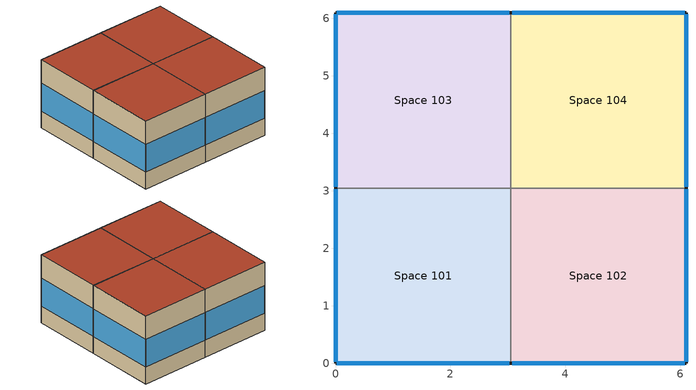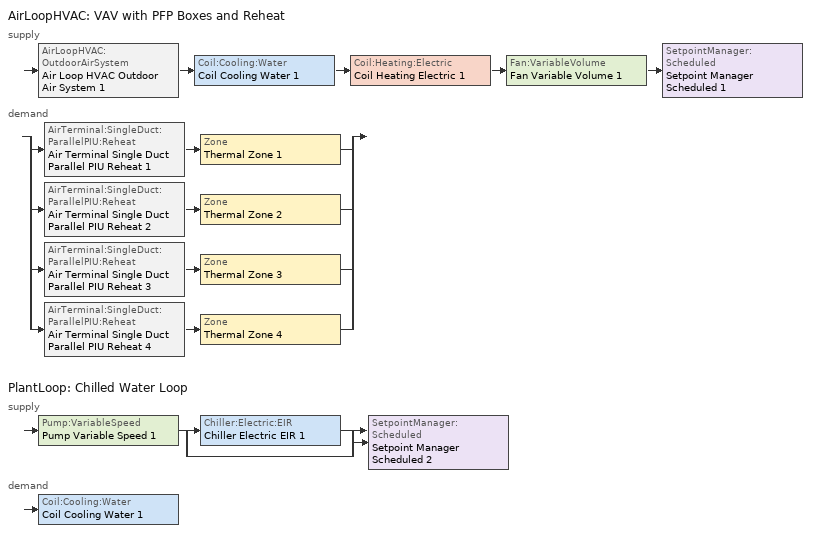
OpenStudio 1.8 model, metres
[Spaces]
Space 101
 floor ground: 3.05,3.05 3.05,0 0,0 0,3.05 z0
 wall outside: 0,3.05 0,0 3.05,0 z0:3.05
 wall to Space 103: 3.05,3.05 0,3.05 z0:3.05
 wall to Space 102: 3.05,0 3.05,3.05 z0:3.05
 window: 0.03,0 3.02,0 / 0,3.02 0,0.03 z0.76:2
 roof outside: 3.05,0 3.05,3.05 0,3.05 0,0 z3.05
Space 102
 floor ground: 6.1,3.05 6.1,0 3.05,0 3.05,3.05 z0
 wall outside: 3.05,0 6.1,0 6.1,3.05 z0:3.05
 wall to Space 104: 6.1,3.05 3.05,3.05 z0:3.05
 window: 6.1,0.03 6.1,3.02 / 3.07,0 6.07,0 z0.76:2
 roof outside: 6.1,0 6.1,3.05 3.05,3.05 3.05,0 z3.05
Space 103
 floor ground: 3.05,6.1 3.05,3.05 0,3.05 0,6.1 z0
 wall outside: 3.05,6.1 0,6.1 0,3.05 z0:3.05
 wall to Space 104: 3.05,3.05 3.05,6.1 z0:3.05
 window: 3.02,6.1 0.03,6.1 / 0,6.07 0,3.07 z0.76:2
 roof outside: 3.05,3.05 3.05,6.1 0,6.1 0,3.05 z3.05
Space 104
 floor ground: 6.1,6.1 6.1,3.05 3.05,3.05 3.05,6.1 z0
 wall outside: 6.1,3.05 6.1,6.1 3.05,6.1 z0:3.05
 window: 6.07,6.1 3.07,6.1 / 6.1,3.07 6.1,6.07 z0.76:2
 roof outside: 6.1,3.05 6.1,6.1 3.05,6.1 3.05,3.05 z3.05
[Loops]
AirLoopHVAC 'VAV with PFP Boxes and Reheat'
 supply: AirLoopHVAC:OutdoorAirSystem 'Air Loop HVAC Outdoor Air System 1' > Coil:Cooling:Water 'Coil Cooling Water 1' > Coil:Heating:Electric 'Coil Heating Electric 1' > Fan:VariableVolume 'Fan Variable Volume 1' > SetpointManager:Scheduled 'Setpoint Manager Scheduled 1'
 demand: split
  | AirTerminal:SingleDuct:ParallelPIU:Reheat 'Air Terminal Single Duct Parallel PIU Reheat 1' > Zone 'Thermal Zone 1'
  | AirTerminal:SingleDuct:ParallelPIU:Reheat 'Air Terminal Single Duct Parallel PIU Reheat 2' > Zone 'Thermal Zone 2'
  | AirTerminal:SingleDuct:ParallelPIU:Reheat 'Air Terminal Single Duct Parallel PIU Reheat 3' > Zone 'Thermal Zone 3'
  | AirTerminal:SingleDuct:ParallelPIU:Reheat 'Air Terminal Single Duct Parallel PIU Reheat 4' > Zone 'Thermal Zone 4'
PlantLoop 'Chilled Water Loop'
 supply: Pump:VariableSpeed 'Pump Variable Speed 1' > split
  | Chiller:Electric:EIR 'Chiller Electric EIR 1'
  | bypass
  join > SetpointManager:Scheduled 'Setpoint Manager Scheduled 2'
 demand: Coil:Cooling:Water 'Coil Cooling Water 1'
[Building]
Building 1: Space Type=189.1-2009 - Office - OpenOffice - CZ4-8; Default Construction Set=189.1-2009 - CZ5 - Office
[ClimateZones]
Climate Zone Institution Name 1=ASHRAE; Climate Zone Document Name 1=ANSI/ASHRAE Standard 169; Climate Zone Document Year 1=2006; Climate Zone Institution Name 2=CEC; Climate Zone Document Name 2=California Climate Zone Descriptions; Climate Zone Document Year 2=1995
[DefaultConstructionSet]
189.1-2009 - CZ5 - Office: Default Exterior Surface Constructions=Default Surface Constructions 13; Default Interior Surface Constructions=Default Surface Constructions 14; Default Ground Contact Surface Constructions=Default Surface Constructions 15; Default Exterior SubSurface Constructions=Default Sub Surface Constructions 9; Default Interior SubSurface Constructions=Default Sub Surface Constructions 10; Interior Partition Construction=Interior Partition
[DefaultSurfaceConstructions]
Name | Floor Construction | Wall Construction | Roof Ceiling Construction
Default Surface Constructions 13 | ExtSlabCarpet 4in ClimateZone 1-8 | ASHRAE 189.1-2009 ExtWall Mass ClimateZone 5 | ASHRAE 189.1-2009 ExtRoof IEAD ClimateZone 2-5
Default Surface Constructions 14 | Interior Floor | Interior Wall | Interior Ceiling
Default Surface Constructions 15 | ExtSlabCarpet 4in ClimateZone 1-8 | ExtSlabCarpet 4in ClimateZone 1-8 | ExtSlabCarpet 4in ClimateZone 1-8
[Construction]
ExtSlabCarpet 4in ClimateZone 1-8: MAT-CC05 4 HW CONCRETE, CP02 CARPET PAD
Interior Floor: F16 Acoustic tile, F05 Ceiling air space resistance, M11 100mm lightweight concrete
Interior Wall: G01a 19mm gypsum board, F04 Wall air space resistance, G01a 19mm gypsum board
Interior Ceiling: M11 100mm lightweight concrete, F05 Ceiling air space resistance, F16 Acoustic tile
Exterior Door: F08 Metal surface, I01 25mm insulation board
Interior Window: Clear 3mm
Interior Door; Interior Partition: G05 25mm wood
ASHRAE 189.1-2009 ExtRoof IEAD ClimateZone 2-5: Roof Membrane, Roof Insulation [21], Metal Decking
ASHRAE 189.1-2009 ExtWindow ClimateZone 4-5: Theoretical Glass [207]
ASHRAE 189.1-2009 ExtWall Mass ClimateZone 5: 1IN Stucco, 8IN Concrete HW, Wall Insulation [40], 1/2IN Gypsum
[Material] Thermal Absorptance=0.9
Name | Roughness | Thickness {m} | Conductivity {W/m-K} | Density {kg/m3} | Specific Heat {J/kg-K} | Solar Absorptance | Visible Absorptance
MAT-CC05 4 HW CONCRETE | Rough | 0.1016 | 1.311 | 2240 | 836.8 | 0.85 | 0.85
1IN Stucco | Smooth | 0.0253 | 0.6918 | 1858 | 837 | 0.92 | 0.92
8IN Concrete HW | MediumRough | 0.2033 | 1.7296 | 2243 | 837 | 0.65 | 0.65
1/2IN Gypsum | Smooth | 0.0127 | 0.16 | 784.9 | 830 | 0.4 | 0.4
Roof Membrane | VeryRough | 0.0095 | 0.16 | 1121.29 | 1460 | 0.7 | 0.7
Metal Decking | MediumSmooth | 0.0015 | 45.006 | 7680 | 418.4 | 0.6 | 0.6
F16 Acoustic tile | MediumSmooth | 0.0191 | 0.06 | 368 | 590 | 0.3 | 0.3
M11 100mm lightweight concrete | MediumRough | 0.1016 | 0.53 | 1280 | 840 | 0.5 | 0.5
G01a 19mm gypsum board | MediumSmooth | 0.019 | 0.16 | 800 | 1090 | 0.4 | 0.4
F08 Metal surface | Smooth | 0.0008 | 45.28 | 7824 | 500 | 0.7 | 0.7
I01 25mm insulation board | MediumRough | 0.0254 | 0.03 | 43 | 1210 | 0.6 | 0.6
G05 25mm wood | MediumSmooth | 0.0254 | 0.15 | 608 | 1630 | 0.5 | 0.5
Roof Insulation [21] | MediumRough | 0.2105 | 0.049 | 265 | 836.8 | 0.7 | 0.7
Wall Insulation [40] | MediumRough | 0.0794 | 0.0432 | 91 | 837 | 0.5 | 0.5
[Material:NoMass]
CP02 CARPET PAD: Roughness=Smooth; Thermal Resistance {m2-K/W}=0.1; Thermal Absorptance=0.9; Solar Absorptance=0.8; Visible Absorptance=0.8
[Material:AirGap]
Name | Thermal Resistance {m2-K/W}
F05 Ceiling air space resistance | 0.18
F04 Wall air space resistance | 0.15
[DefaultSubSurfaceConstructions]
Name | Fixed Window Construction | Operable Window Construction | Door Construction | Tubular Daylight Dome Construction | Tubular Daylight Diffuser Construction
Default Sub Surface Constructions 9 | ASHRAE 189.1-2009 ExtWindow ClimateZone 4-5 | ASHRAE 189.1-2009 ExtWindow ClimateZone 4-5 | Exterior Door | Interior Window | Interior Window
Default Sub Surface Constructions 10 | Interior Window | Interior Window | Interior Door
[WindowMaterial:Glazing] Optical Data Type=SpectralAverage; Thickness {m}=0.003; Back Side Solar Reflectance at Normal Incidence=0; Back Side Visible Reflectance at Normal Incidence=0; Infrared Transmittance at Normal Incidence=0; Dirt Correction Factor for Solar and Visible Transmittance=1; Solar Diffusing=No
Name | Solar Transmittance at Normal Incidence | Front Side Solar Reflectance at Normal Incidence | Visible Transmittance at Normal Incidence | Front Side Visible Reflectance at Normal Incidence | Front Side Infrared Hemispherical Emissivity | Back Side Infrared Hemispherical Emissivity | Conductivity {W/m-K}
Clear 3mm | 0.837 | 0.075 | 0.898 | 0.081 | 0.84 | 0.84 | 0.9
Theoretical Glass [207] | 0.3311 | 0.6189 | 0.44 | 0.51 | 0.9 | 0.9 | 0.0133
[SpaceType]
189.1-2009 - Office - OpenOffice - CZ4-8: Default Schedule Set=189.1-2009 - Office - OpenOffice - CZ4-8 Schedule Set; Design Specification Outdoor Air Object=189.1-2009 - Office - OpenOffice - CZ4-8 Ventilation; Standards Building Type=Office; Standards Space Type=OpenOffice
[DefaultScheduleSet]
189.1-2009 - Office - OpenOffice - CZ4-8 Schedule Set: Number of People Schedule=Office Work Occ; People Activity Level Schedule=Office Activity; Lighting Schedule=Office Bldg Light; Electric Equipment Schedule=Office Bldg Equip; Infiltration Schedule=Office Infil Quarter On
[Lights:Definition]
189.1-2009 - Office - OpenOffice - CZ4-8 Lights Definition: Design Level Calculation Method=Watts/Area; Watts per Space Floor Area {W/m2}=10.6563
[Lights]
189.1-2009 - Office - OpenOffice - CZ4-8 Lights: Lights Definition=189.1-2009 - Office - OpenOffice - CZ4-8 Lights Definition; Space or SpaceType=189.1-2009 - Office - OpenOffice - CZ4-8
[DesignSpecification:OutdoorAir]
189.1-2009 - Office - OpenOffice - CZ4-8 Ventilation: Outdoor Air Method=Sum; Outdoor Air Flow per Person {m3/s-person}=0.00943895
[People:Definition]
189.1-2009 - Office - OpenOffice - CZ4-8 People Definition: Number of People Calculation Method=People/Area; People per Space Floor Area {person/m2}=0.0565105; Fraction Radiant=0.3
[People]
189.1-2009 - Office - OpenOffice - CZ4-8 People: People Definition=189.1-2009 - Office - OpenOffice - CZ4-8 People Definition; Space or SpaceType=189.1-2009 - Office - OpenOffice - CZ4-8
[SpaceInfiltration:DesignFlowRate]
189.1-2009 - Office - OpenOffice - CZ4-8 Infiltration: Space or SpaceType=189.1-2009 - Office - OpenOffice - CZ4-8; Design Flow Rate Calculation Method=Flow/ExteriorArea; Flow per Exterior Surface Area {m3/s-m2}=0.000226568
[ElectricEquipment:Definition]
189.1-2009 - Office - OpenOffice - CZ4-8 Electric Equipment Definition: Design Level Calculation Method=Watts/Area; Watts per Space Floor Area {W/m2}=7.64238
[ElectricEquipment]
189.1-2009 - Office - OpenOffice - CZ4-8 Electric Equipment: Electric Equipment Definition=189.1-2009 - Office - OpenOffice - CZ4-8 Electric Equipment Definition; Space or SpaceType=189.1-2009 - Office - OpenOffice - CZ4-8
[BuildingStory]
Building Story 1: Nominal Z Coordinate {m}=0; Nominal Floor to Floor Height {m}=3.048
[Space] Building Story=Building Story 1
Name | Thermal Zone
Space 101 | Thermal Zone 1
Space 102 | Thermal Zone 2
Space 103 | Thermal Zone 3
Space 104 | Thermal Zone 4
[AirLoopHVAC]
VAV with PFP Boxes and Reheat: Design Supply Air Flow Rate {m3/s}=AutoSize
[AvailabilityManager:Scheduled]
Availability Manager Scheduled 1: Schedule=Always On Discrete
[Sizing:System]
VAV with PFP Boxes and Reheat: Type of Load to Size On=Sensible; Design Outdoor Air Flow Rate {m3/s}=Autosize; Minimum System Air Flow Ratio=0.3; Preheat Design Temperature {C}=7; Preheat Design Humidity Ratio {kg-H2O/kg-Air}=0.008; Precool Design Temperature {C}=12.8; Precool Design Humidity Ratio {kg-H2O/kg-Air}=0.008; Central Cooling Design Supply Air Temperature {C}=12.8; Central Heating Design Supply Air Temperature {C}=16.7; Sizing Option=NonCoincident; 100% Outdoor Air in Cooling=Yes; 100% Outdoor Air in Heating=Yes; Central Cooling Design Supply Air Humidity Ratio {kg-H2O/kg-Air}=0.0085; Central Heating Design Supply Air Humidity Ratio {kg-H2O/kg-Air}=0.008; Cooling Design Air Flow Method=DesignDay; Cooling Design Air Flow Rate {m3/s}=0; Heating Design Air Flow Method=DesignDay; Heating Design Air Flow Rate {m3/s}=0; System Outdoor Air Method=ZoneSum; Zone Maximum Outdoor Air Fraction=1; Cooling Supply Air Flow Rate Per Floor Area {m3/s-m2}=0.00996765; Cooling Fraction of Autosized Cooling Supply Air Flow Rate=1; Cooling Supply Air Flow Rate Per Unit Cooling Capacity {m3/s-W}=3.94755e-05; Heating Supply Air Flow Rate Per Floor Area {m3/s-m2}=0.00996765; Heating Fraction of Autosized Heating Supply Air Flow Rate=1; Heating Fraction of Autosized Cooling Supply Air Flow Rate=1; Heating Supply Air Flow Rate Per Unit Heating Capacity {m3/s-W}=3.15882e-05; Cooling Design Capacity Method=CoolingDesignCapacity; Cooling Design Capacity {W}=autosize; Cooling Design Capacity Per Floor Area {W/m2}=234.7; Fraction of Autosized Cooling Design Capacity=1; Heating Design Capacity Method=HeatingDesignCapacity; Heating Design Capacity {W}=autosize; Heating Design Capacity Per Floor Area {W/m2}=157; Fraction of Autosized Heating Design Capacity=1; Central Cooling Capacity Control Method=OnOff
[Fan:VariableVolume]
Fan Variable Volume 1: Availability Schedule=Always On Discrete; Fan Efficiency=0.6045; Pressure Rise {Pa}=500; Maximum Flow Rate {m3/s}=Autosize; Fan Power Minimum Flow Rate Input Method=FixedFlowRate; Fan Power Minimum Flow Fraction=0; Fan Power Minimum Air Flow Rate {m3/s}=0; Motor Efficiency=0.93; Motor In Airstream Fraction=1; Fan Power Coefficient 1=0.0407599; Fan Power Coefficient 2=0.088045; Fan Power Coefficient 3=-0.0729261; Fan Power Coefficient 4=0.94374; Fan Power Coefficient 5=0
[Coil:Heating:Electric] Availability Schedule=Always On Discrete
Coil Heating Electric 1; Coil Heating Electric 2; Coil Heating Electric 3; Coil Heating Electric 4; Coil Heating Electric 5
[Coil:Cooling:Water]
Coil Cooling Water 1: Availability Schedule=Always On Discrete
[SetpointManager:Scheduled] Control Variable=Temperature
Name | Schedule
Setpoint Manager Scheduled 1 | Deck_Temperature
Setpoint Manager Scheduled 2 | Chilled_Water_Temperature
[Controller:OutdoorAir]
Controller Outdoor Air 1: Minimum Outdoor Air Flow Rate {m3/s}=Autosize; Maximum Outdoor Air Flow Rate {m3/s}=Autosize; Economizer Control Type=NoEconomizer; Economizer Control Action Type=ModulateFlow; Economizer Maximum Limit Dry-Bulb Temperature {C}=28; Economizer Maximum Limit Enthalpy {J/kg}=64000; Economizer Minimum Limit Dry-Bulb Temperature {C}=-100; Lockout Type=NoLockout; Minimum Limit Type=FixedMinimum; Controller Mechanical Ventilation=Controller Mechanical Ventilation 1; High Humidity Control=No; Heat Recovery Bypass Control Type=BypassWhenWithinEconomizerLimits
[Controller:MechanicalVentilation]
Controller Mechanical Ventilation 1: Availability Schedule=Always On Discrete; System Outdoor Air Method=ZoneSum
[AirLoopHVAC:OutdoorAirSystem]
Air Loop HVAC Outdoor Air System 1: Controller=Controller Outdoor Air 1
[PlantLoop]
Chilled Water Loop: Plant Loop Volume {m3}=Autocalculate
[Sizing:Plant]
Chilled Water Loop: Loop Type=Cooling; Design Loop Exit Temperature {C}=7.22; Loop Design Temperature Difference {deltaC}=6.67; Sizing Option=NonCoincident; Zone Timesteps in Averaging Window=1; Coincident Sizing Factor Mode=None
[Pump:VariableSpeed]
Pump Variable Speed 1: Pump Control Type=Intermittent
[Chiller:Electric:EIR]
Chiller Electric EIR 1: Reference Capacity {W}=Autosize; Reference COP {W/W}=5.5; Cooling Capacity Function of Temperature Curve=OpenStudio CAPFT; Electric Input to Cooling Output Ratio Function of Temperature Curve=OpenStudio EIRFT; Electric Input to Cooling Output Ratio Function of Part Load Ratio Curve=OpenStudio EIRFPLR; Design Heat Recovery Water Flow Rate {m3/s}=0; Sizing Factor=1; Basin Heater Capacity {W/K}=0; Basin Heater Setpoint Temperature {C}=10
[Controller:WaterCoil]
Controller Water Coil 1: Action=Reverse; Minimum Actuated Flow {m3/s}=0
[Fan:ConstantVolume] Availability Schedule=Always On Discrete; Pressure Rise {Pa}=300; Maximum Flow Rate {m3/s}=AutoSize
Fan Constant Volume 1; Fan Constant Volume 2; Fan Constant Volume 3; Fan Constant Volume 4
[AirTerminal:SingleDuct:ParallelPIU:Reheat] Availability Schedule=Always On Discrete; Maximum Primary Air Flow Rate {m3/s}=Autosize; Maximum Secondary Air Flow Rate {m3/s}=Autosize; Minimum Primary Air Flow Fraction=Autosize; Fan On Flow Fraction=Autosize; Maximum Hot Water or Steam Flow Rate {m3/s}=Autosize; Minimum Hot Water or Steam Flow Rate {m3/s}=0; Convergence Tolerance=0.001
Name | Fan | Reheat Coil
Air Terminal Single Duct Parallel PIU Reheat 1 | Fan Constant Volume 1 | Coil Heating Electric 2
Air Terminal Single Duct Parallel PIU Reheat 2 | Fan Constant Volume 2 | Coil Heating Electric 3
Air Terminal Single Duct Parallel PIU Reheat 3 | Fan Constant Volume 3 | Coil Heating Electric 4
Air Terminal Single Duct Parallel PIU Reheat 4 | Fan Constant Volume 4 | Coil Heating Electric 5
[ThermalZone] Use Ideal Air Loads=No
Thermal Zone 1; Thermal Zone 2; Thermal Zone 3; Thermal Zone 4
[Sizing:Zone] Zone Cooling Design Supply Air Temperature {C}=14; Zone Heating Design Supply Air Temperature {C}=40; Zone Cooling Design Supply Air Humidity Ratio {kg-H2O/kg-air}=0.0085; Zone Heating Design Supply Air Humidity Ratio {kg-H2O/kg-air}=0.008; Cooling Design Air Flow Method=DesignDay; Heating Design Air Flow Method=DesignDay
Thermal Zone 1; Thermal Zone 2; Thermal Zone 3; Thermal Zone 4
[Zone equipment]
Thermal Zone 1: Air Terminal Single Duct Parallel PIU Reheat 1
Thermal Zone 2: Air Terminal Single Duct Parallel PIU Reheat 2
Thermal Zone 3: Air Terminal Single Duct Parallel PIU Reheat 3
Thermal Zone 4: Air Terminal Single Duct Parallel PIU Reheat 4
[Schedule:Ruleset]
Name | Default Day Schedule | Summer Design Day Schedule | Winter Design Day Schedule
Office Bldg Light | Office Bldg Light Default Schedule | Office Bldg Light Summer Design Day | Office Bldg Light Winter Design Day
Office Activity | Office Activity Default Schedule | Office Activity Summer Design Day | Office Activity Winter Design Day
Office Infil Quarter On | Office Infil Quarter On Default Schedule | Office Infil Quarter On Summer Design Day | Office Infil Quarter On Winter Design Day
Office Bldg Equip | Office Bldg Equip Default Schedule | Office Bldg Equip Summer Design Day | Office Bldg Equip Winter Design Day
Office Work Occ | Office Bldg Occ Default Schedule | Office Bldg Occ Summer Design Day | Office Bldg Occ Winter Design Day
Chilled_Water_Temperature | Chilled_Water_Temperature_Default | Chilled_Water_Temperature_Summer_Design_Day | Chilled_Water_Temperature_Winter_Design_Day
Deck_Temperature | Deck_Temperature_Default | Deck_Temperature_Summer_Design_Day | Deck_Temperature_Winter_Design_Day
[Schedule:Day]
Office Bldg Light Default Schedule: 5, 0, 0.05, 7, 0, 0.1, 8, 0, 0.3, 17, 0, 0.9, 18, 0, 0.7, 20, 0, 0.5, 22, 0, 0.3, 23, 0, 0.1, 24, 0, 0.05
Office Bldg Light Summer Design Day; Office Infil Quarter On Rule 1 Day Schedule; Office Bldg Equip Summer Design Day: 24, 0, 1
Office Bldg Light Winter Design Day; Office Bldg Equip Winter Design Day; Office Bldg Occ Winter Design Day; Office Bldg Occ Rule 1 Day Schedule: 24, 0, 0
Office Bldg Light Rule 1 Day Schedule: 24, 0, 0.05
Office Bldg Light Rule 2 Day Schedule: 6, 0, 0.05, 8, 0, 0.1, 14, 0, 0.5, 17, 0, 0.15, 24, 0, 0.05
Office Activity Default Schedule; Office Activity Summer Design Day; Office Activity Winter Design Day: 24, 0, 132
Office Infil Quarter On Default Schedule; Office Infil Quarter On Summer Design Day: 6, 0, 1, 22, 0, 0.25, 24, 0, 1
Office Infil Quarter On Winter Design Day; Office Infil Quarter On Rule 2 Day Schedule: 6, 0, 1, 18, 0, 0.25, 24, 0, 1
Office Bldg Equip Default Schedule: 8, 0, 0.4, 12, 0, 0.9, 13, 0, 0.8, 17, 0, 0.9, 18, 0, 0.8, 20, 0, 0.6, 22, 0, 0.5, 24, 0, 0.4
Office Bldg Equip Rule 1 Day Schedule: 24, 0, 0.3
Office Bldg Equip Rule 2 Day Schedule: 6, 0, 0.3, 8, 0, 0.4, 14, 0, 0.5, 17, 0, 0.35, 24, 0, 0.3
Office Bldg Occ Default Schedule: 6, 0, 0, 7, 0, 0.1, 8, 0, 0.2, 12, 0, 0.85, 13, 0, 0.5, 17, 0, 0.85, 18, 0, 0.7, 20, 0, 0.4, 22, 0, 0.1, 24, 0, 0.05
Office Bldg Occ Summer Design Day: 6, 0, 0, 22, 0, 1, 24, 0, 0.05
Office Bldg Occ Rule 2 Day Schedule: 6, 0, 0, 8, 0, 0.1, 14, 0, 0.4, 17, 0, 0.1, 24, 0, 0
Chilled_Water_Temperature_Default; Chilled_Water_Temperature_Summer_Design_Day; Chilled_Water_Temperature_Winter_Design_Day: 24, 0, 6.7
Deck_Temperature_Default; Deck_Temperature_Summer_Design_Day; Deck_Temperature_Winter_Design_Day: 24, 0, 12.8
[Schedule:Rule] Apply Monday=No; Apply Tuesday=No; Apply Wednesday=No; Apply Thursday=No; Apply Friday=No; Date Specification Type=DateRange; Start Month=1; Start Day=1; End Month=12; End Day=31
Name | Schedule Ruleset | Rule Order | Day Schedule | Apply Sunday | Apply Saturday
Office Bldg Light Rule 1 | Office Bldg Light | 0 | Office Bldg Light Rule 1 Day Schedule | Yes | No
Office Bldg Light Rule 2 | Office Bldg Light | 1 | Office Bldg Light Rule 2 Day Schedule | No | Yes
Office Infil Quarter On Rule 1 | Office Infil Quarter On | 0 | Office Infil Quarter On Rule 1 Day Schedule | Yes | No
Office Infil Quarter On Rule 2 | Office Infil Quarter On | 1 | Office Infil Quarter On Rule 2 Day Schedule | No | Yes
Office Bldg Equip Rule 1 | Office Bldg Equip | 0 | Office Bldg Equip Rule 1 Day Schedule | Yes | No
Office Bldg Equip Rule 2 | Office Bldg Equip | 1 | Office Bldg Equip Rule 2 Day Schedule | No | Yes
Office Work Occ Rule 1 | Office Work Occ | 0 | Office Bldg Occ Rule 1 Day Schedule | Yes | No
Office Work Occ Rule 2 | Office Work Occ | 1 | Office Bldg Occ Rule 2 Day Schedule | No | Yes
[Curve:Quadratic]
OpenStudio EIRFPLR: Coefficient1 Constant=0.0636912; Coefficient2 x=0.584888; Coefficient3 x**2=0.352803; Minimum Value of x {BasedOnField A2}=0; Maximum Value of x {BasedOnField A2}=1
[Curve:Biquadratic] Minimum Value of x {BasedOnField A2}=5; Maximum Value of x {BasedOnField A2}=10; Minimum Value of y {BasedOnField A3}=24; Maximum Value of y {BasedOnField A3}=35
Name | Coefficient1 Constant | Coefficient2 x | Coefficient3 x**2 | Coefficient4 y | Coefficient5 y**2 | Coefficient6 x*y
OpenStudio CAPFT | 1.02152 | 0.0370359 | 0.000233248 | -0.00389405 | -6.52536e-05 | -0.000268045
OpenStudio EIRFT | 0.701769 | -0.00452016 | 0.00053311 | -0.00549821 | 0.000544579 | -0.000729032
[Schedule:Constant]
Always On Discrete: Value=1
